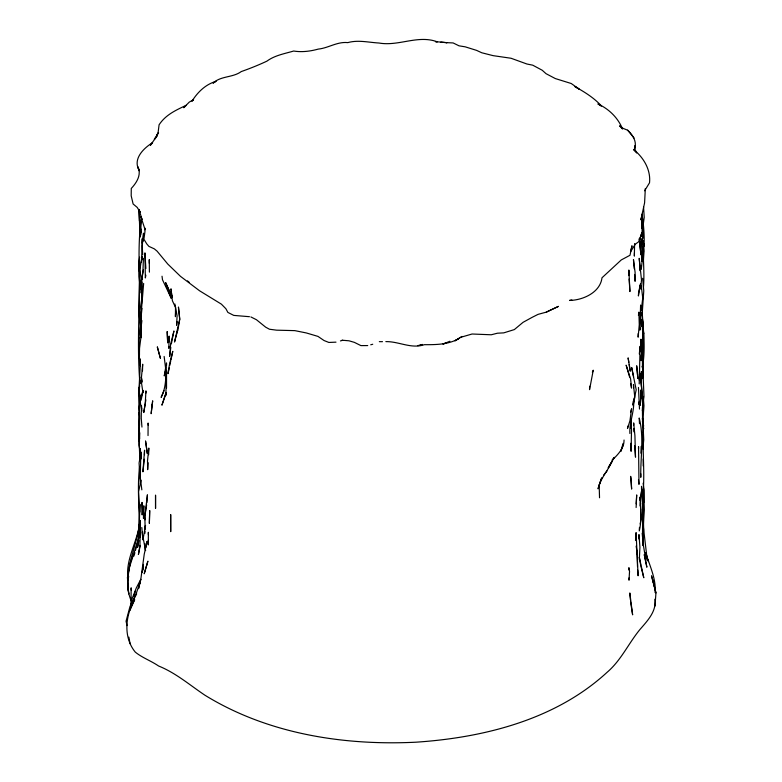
<?xml version="1.0" encoding="UTF-8"?>
<svg xmlns="http://www.w3.org/2000/svg" width="782" height="782" viewBox="0 0 782 782"><rect width="100%" height="100%" fill="white"/><g stroke="black" fill="none" stroke-linecap="round" stroke-linejoin="round"><path stroke-width="1.17" d="M140.369 533.011L140.408 520.45L139.929 545.562L138.404 554.516L140.261 545.416M141.503 278.197L141.493 281.803L139.949 269.311L141.943 256.555L141.425 262.224M638.953 539.033L638.962 534.575L639.92 547.204L639.314 559.716M140.144 359.055L140.369 366.025M140.408 402.759L138.854 391.391L140.232 366.191L139.392 357.257L139.538 348.264L141.161 335.625L141.083 314.129L143.653 283.426M148.326 540.342L148.316 544.937L148.355 532.307L148.345 534.605M148.033 435.574L148.111 423.033L148.199 425.252M630.8 428.409L630.927 418.556L631.514 429.836L631.094 451.312L630.879 443.257M641.514 489.698L641.523 486.326L642.951 498.955L642.462 536.628M145.931 393.121L145.941 390.883L145.237 403.532L143.751 412.525L145.882 399.846M138.981 209.537L140.076 237.063L140.389 234.786M643.039 366.582L642.726 378.068M131.063 598.162L131.571 602.619M131.141 590.117L131.161 587.82L131.034 600.459C120.614 574.966 136.909 548.378 139.646 522.904M140.095 460.256L140.134 456.796M638.171 333.611L638.132 337.189L639.265 324.755L638.874 312.116L638.435 315.449M641.289 306.886L641.25 310.503L642.736 297.971L641.22 285.371L641.406 288.753M141.806 527.527L142.93 539.912L142.216 532.024M643.439 287.287C644.769 271.677 642.56 256.193 643.42 240.69L642.599 254.111M645.326 188.501L644.593 202.88L640.878 219.801M141.161 335.625L141.268 320.825M642.804 334.158L642.882 328.538C644.182 341.49 642.139 354.324 642.481 367.208M140.594 326.074C138.131 338.107 137.994 350.522 140.125 362.613L139.88 359.261M139.577 417.94L139.059 439.816L139.91 460.549M643.332 237.865L643.234 222.89M641.25 378.674L641.445 386.787M138.6 350.092L138.844 337.521M589.608 386.249L589.55 389.661L593.255 370.209L592.375 372.232M634.427 252.684L634.358 256.095L634.593 243.583M139.392 357.257L139.47 353.66M166.537 388.097L166.527 370.248L165.852 395.399L166.165 393.532M629.881 433.492C629.246 422.515 634.251 412.241 633.694 401.225L633.107 404.705M643.742 502.699L644.026 490.001L643.136 483.198M141.933 282.087L141.61 303.543M643.293 346.524L643.596 333.934L642.217 312.409L642.051 315.957L643.772 290.865L642.618 278.294M144.445 454.704L144.562 450.197L142.91 471.839L144.338 459.21M143.282 241.1L143.497 233.202L142.226 245.822L142.695 254.795M148.639 454.743L148.824 448.037L147.515 460.764L147.661 469.669L148.16 462.748M639.451 374.949L640.077 346.318L639.305 354.05M638.503 448.907L638.562 446.63L638.982 484.351L638.493 479.786M139.704 512.2L139.929 504.331L139.108 529.492L140.291 537.459M639.197 383.913L639.559 371.323L639.402 380.355L639.285 378.068M142.49 370.922L142.686 364.217L141.151 380.511L142.989 392.877L143.096 390.482M643 363.493L642.403 376.074M142.099 243.143L142.256 238.647L141.601 260.25L141.943 256.555M569.589 300.454C582.805 300.2 600.175 292.634 602.003 277.776L621.26 259.947L629.999 255.264L631.973 245.773L630.615 251.677L635.365 244.131L639.119 241.462L641.983 232.352L640.096 237.865L642.276 234.747L641.582 217.181L640.937 219.468M640.409 380.081L640.654 373.21L642.169 398.449L641.631 395.008M129.92 610.439L134.68 599.696C125.296 615.414 123.097 637.35 135.296 652.129C142.334 657.838 151.102 660.858 158.59 666C175.706 672.862 189.762 685.042 204.894 695.198C267.532 733.799 343.366 745.754 415.946 742.196C484.068 737.641 555.621 719.665 607.057 672.334C620.967 660.507 628.396 643.654 639.715 629.774C647.007 621.231 656.763 611.544 654.876 599.247M642.481 419.611L642.765 421.86L642.892 418.292L642.97 422.896M143.429 258.334L142.95 270.943L141.679 279.995L141.904 297.922L139.939 310.562L141.337 323.064L140.584 332.076L141.112 337.687M139.607 412.642L139.343 425.408M175.559 313.191L175.422 316.681L175.52 307.434L172.402 300.757L170.965 288.822L172.05 297.346L165.647 282.625L170.662 293.749M641.611 326.348L641.875 319.515L642.882 335.683L641.142 360.717L641.172 354.862M643.205 433.287L643.508 425.437L642.491 418.595M139.675 261.96L138.991 312.419L141.112 336.495M139.049 412.534L139.597 438.858M640.047 321.979L640.595 305.039L640.849 317.707L639.891 330.131L639.872 327.726M641.455 265.831L641.299 269.243L642.257 260.298L641.24 238.764L640.878 244.316M641.651 261.276L641.856 256.721L642.257 260.298L641.68 255.694M636.118 507.518L636.695 494.928L636.147 503.833M141.151 218.97C138.893 236.379 138.795 253.622 139.294 271.168L139.577 267.747M140.672 328.225L140.789 325.908M140.701 326.123L140.584 332.076L141.112 327.482M655.062 592.531C656.342 578.7 649.519 565.611 645.717 552.62L646.822 556.501L643.205 525.563M143.331 568.817L143.468 566.569L142.207 572.356L143.487 564.35M140.907 456.17L141.112 452.778M639.314 529.756L639.471 527.351M643.195 465.955L643.224 458.966M140.799 400.511L141.19 394.861L139.049 407.569L139.538 416.425L138.961 428.976L139.44 441.576L139.577 432.583L139.03 445.222L141.19 457.646L140.232 448.673L141.151 458.926M146.879 502.66L147.417 494.801L144.826 516.472L145.178 529.16L145.491 525.484L143.223 538.28L145.569 550.606L145.159 547.84M641.641 228.178L642.257 219.068L642.804 235.226L642.071 244.18L641.836 239.605M633.019 404.411L633.254 401.068M139.577 279.77C139.274 314.159 137.094 348.772 139.89 383.053M144.924 533.344L145.09 531.095M145.335 527.723L145.491 525.484M643.303 261.814L644.045 251.403L643.439 247.972M640.468 401.909L641.367 389.436L640.047 405.487L641.455 393.053M642.403 402.554L642.569 400.296M654.993 606.079L655.942 592.912L651.523 575.826L654.905 588.563M635.512 540.382L636.089 532.581L638.112 575.777L637.721 570.039M642.765 421.86L643.977 405.76L643.244 396.396M642.423 377.178L643.263 359.857M141.395 217.044L140.565 235.177L141.073 231.726M640.888 453.189L641.162 446.356M139.753 380.248L139.323 391.762M139.567 467.137C136.303 493.823 141.581 520.841 137.544 547.439L138.893 540.548M641.797 371.802L641.592 374.05L641.914 371.763M640.077 505.954L641.739 489.923C638.826 503.628 642.794 517.401 639.236 530.968M130.633 605.884L131.083 601.387L136.351 587.829L140.809 579.306L144.25 554.145L147.094 541.359L146.136 547.136M643.166 445.593L643.742 439.836L643.205 428.419M128.199 589.96L128.365 583.802M643.195 491.634C644.857 469.542 642.042 447.46 643.508 425.437L643.215 427.705M140.164 383.053L140.398 380.785M643.185 449.239L643.166 434.411M142.08 276.369L141.679 279.995L143.468 269.585M642.374 410.726L643.136 403.903L641.191 382.212L642.716 369.808L642.315 366.191M643.146 528.026L644.358 509.766L643.547 488.222L642.912 507.889L642.393 503.315M141.366 325.185L141.894 320.591M139.528 527.733L137.632 543.852L138.913 536.755M642.393 510.099L643.097 504.351L643.654 529.453L642.833 542.004L643.136 545.68L642.413 533.011L642.833 542.004L645.873 560.235L644.827 555.582M612.883 459.503C618.259 454.156 624.144 448.164 624.056 440.022M139.597 257.17L138.688 263.984L138.961 276.603L140.408 289.272M140.701 232.508L141.171 229.097M643.263 224.268L644.212 217.328L643.557 206.966M643.127 254.042C645.121 241.296 644.006 228.227 642.237 215.519M627.858 426.131L627.496 428.526L629.94 420.814L631.592 408.751L630.595 412.104M139.587 386.298L138.561 393.151L139.587 425.271M140.105 382.867L140.447 380.58M170.818 347.384L169.645 356.494L170.613 344.315L173.936 330.962L171.356 343.845M146.625 504.937L144.826 516.472L145.071 519.844M142.001 308.362L141.151 316.358M177.162 321.685L176.595 325.283L177.094 315.801L174.894 303.983M642.325 367.139L643.058 362.662L641.797 351.186M642.481 405.878L643.987 396.728L642.638 363.464M140.858 452.807L139.079 463.081L140.379 483.696M178.14 328.489L179.743 319.222L178.462 307.218L179.743 319.222L174.533 342.027L177.846 329.623M139.558 523.862C137.124 542.141 125.746 559.003 127.818 577.81M141.513 398.419L142.744 391.567M145.872 275.176L145.354 277.942L144.934 252.879L145.863 268.519M633.782 400.804L634.3 398.038M169.225 346.377L168.834 348.381L169.098 336.055L169.303 341.881M128.053 574.682L130.604 561.789L132.705 556.07M642.481 367.081C645.258 351.274 644.045 334.696 642.403 318.773M640.145 523.999L641.963 515.064L641.26 518.662L639.93 497.059L639.989 500.392M633.068 405.77L634.808 397.422L633.459 384.529L633.576 387.794M169.283 367.765L168.032 373.669L169.401 364.852L172.783 351.313L171.023 359.515M169.782 365.409L170.779 360.688M633.84 400.648L636.206 389.778L631.661 367.491L633.547 376.728M141.112 480.246L138.551 491.77L139.567 512.181M128.698 576.549L127.622 581.202L128.678 593.949L127.476 577.272L127.622 581.202L129.079 568.436L138.111 540.167L135.472 550.411M142.881 390.433L140.193 401.968L141.953 411.107M165.344 371.401L164.259 375.917L165.579 368.068L164.132 356.436M138.522 588.621L140.809 579.306L138.58 588.387M634.505 147.857L635.072 145.677L635.033 149.411L636.636 152.979L633.508 149.479C643.518 157.358 650.937 169.743 649.519 182.802L644.632 190.798M176.967 332.839L177.846 329.584M612.208 459.855L614.408 457.343L608.201 467.822L612.326 460.774C608.21 470.481 600.361 478.31 598.064 488.818L601.69 477.87L599.52 483.794M623.088 443.414L620.83 451.331L623.567 443.814M133.927 556.031L134.885 552.688M166.136 392.711L161.923 405.193L166.087 392.799M133.751 596.451L135.618 590.635M634.417 148.942C637.398 141.825 632.697 134.934 627.653 130.203L623.039 128.346L619.598 125.834L622.531 128.991C618.044 117.857 608.983 108.991 597.907 103.898L601.221 106.049M140.066 582.277L136.117 593.851L129.998 606.5L126.058 621.201L127.026 625.61M164.015 390.619L161.131 397.354C166.771 386.601 165.589 374.48 166.498 362.916L166.595 365.243M131.259 604.144L136.664 593.851M150.398 145.09L156.987 136.176L154.308 139.323L158.55 132.666L156.478 135.941L158.12 132.461L159.088 124.788C165.706 114.759 175.735 110.262 186.184 105.316L183.721 107.721L189.234 102.139L193.565 99.666L191.971 101.201C197.641 92.188 205.529 84.388 216.096 81.328L213.183 83.048M603.479 475.348L607.008 470.999M150.486 145.208L152.607 142.705C143.409 148.257 132.246 159.372 139.421 170.73L137.73 166.713C141.894 174.601 136.596 182.763 131.278 188.442L131.19 195.813L133.116 203.985L137.231 207.425L140.232 212.43M640.575 236.184L642.276 234.747M213.222 82.97C221.023 75.746 232.792 77.77 241.267 71.573C249.986 68.493 258.49 65.092 266.897 61.152C274.707 55.366 284.492 53.723 293.67 51.035C301.823 52.365 310.258 51.309 318.166 49.119C328.274 48.113 337.355 41.446 347.775 42.619C358.088 39.716 368.557 42.433 378.918 43.01C398.761 46.568 417.901 34.555 437.314 41.837L435.398 41.612L447.03 42.697L440.853 42.13M458.721 338.635C448.477 344.618 435.926 344.745 424.382 344.686C411.215 349.183 398.918 341.353 385.849 341.617M459.836 337.804L454.928 340.854L462.054 336.436M546.325 312.126L558.368 306.417L546.325 312.126L538.055 314.364L532.259 317.277L523.05 322.331L514.351 329.584L503.755 332.868L497.42 333.21L491.262 334.774L472.074 334.012L460.588 337.345M449.904 341.245L442.964 344.109L446.327 342.702M340.434 340.923L342.653 340.297M370.727 344.784L372.731 344.256M417.764 345.673L421.967 344.579M420.188 345.038L422.534 344.432M569.579 300.396L571.828 299.946M335.986 342.154L328.851 342.448L324.022 340.522L317.971 336.397L306.319 332.946L294.814 330.63L276.593 330.17L269.458 329.232L265.645 327.159L256.437 319.721L250.875 316.935M367.716 345.576L360.903 345.605L354.334 342.35L348.968 340.796L342.027 340.209M379.338 341.656L382.486 341.675M446.424 42.639L453.13 42.942L459.024 45.825L465.173 46.822L476.561 50.371L481.79 52.775L493.119 55.649L511.057 58.259L526.912 64.007L532.738 65.18L542.258 70.272L546.022 73.674L555.318 78.562L571.231 83.508L579.032 89.031L575.014 86.636C584.398 91.944 593.909 97.721 601.211 105.746M249.448 316.7L233.769 315.4L227.875 312.419L225.89 308.734L221.404 304.159L199.576 290.787L180.505 276.369L167.768 264.052L157.055 251.13L154.318 248.862L148.883 246.369L146.781 243.916L143.917 239.214L144.973 231.452L144.602 227.777L145.129 229.722M187.455 280.885L189.234 282.341M634.075 138.003L627.653 130.203M171.19 294.785L172.245 296.857M140.203 212.264L139.206 210.045L141.992 219.351M140.78 216.565L142.05 219.478M165.901 285.098L166.879 287.317M646.196 555.953L648.444 561.623M167.358 288.431L171.317 298.431L162.49 279.76L162.021 276.212M647.037 557.762L648.092 560.655M145.071 229.615L141.034 217.161M640.947 566.334L643.782 577.761L639.314 557.302L640.663 565.2M652.735 579.638L655.942 592.912M139.509 391.127L138.844 387.725L139.861 396.738M128.854 637.115L130.086 643.733M643.83 243.769L644.241 246.047L643.918 243.74M629.608 377.041L626.138 365.165L630.615 378.957L631.524 388.087L630.761 383.669M628.826 362.31L628.093 357.873L630.282 371.196L629.187 364.529M639.305 238.94L640.947 254.864L639.207 238.823M630.595 602.013L632.628 614.838L629.813 592.952L630.4 599.755M640.917 390.404L641.269 392.701M636.147 546.129L637.408 554.213L637.105 550.557L637.496 566.598M642.413 420.99L643.615 429.025L642.56 419.993L642.403 407.461M142.001 381.372L141.337 376.856L141.992 382.388M638.532 402.104L638.855 404.421M639.823 267.356L640.282 271.002L639.207 258.334L641.504 280.015L640.605 288.929L640.302 285.498M141.865 408.908L141.425 405.526L141.239 418.096L141.953 427.07M141.845 489.855L140.242 477.284L140.858 452.26L141.171 457.851M642.481 321.412L642.784 324.823L642.452 318.997M643.185 329.378L643.596 333.934L643.156 328.186M634.231 268.725L633.459 259.634L635.111 272.449L635.082 281.325L634.622 274.453M642.384 418.077L642.863 423.824M634.583 445.672L635.512 457.177L634.925 435.682L633.664 422.915L633.733 425.154M641.856 312.663L642.032 314.96M643.224 500.47L643.4 502.738M128.238 583.695L128.483 587.223M140.946 454.107L141.112 456.463M629.109 278.978L629.94 291.569L628.855 270.005L629.011 275.616M641.631 312.839L641.768 315.126M140.379 284.716L140.125 280.142L140.134 292.83M639.5 423.678L639.197 417.999C644.221 437.461 640.35 457.529 640.781 477.303L640.771 473.755M638.464 387.432L639.49 409.064M641.973 214.209L642.051 216.497M139.03 209.41L139.431 220.935M139.401 389.622L139.46 391.919M633.821 428.507L633.919 431.869M599.168 484.781L599.53 497.782M139.998 227.406L140.193 236.623M144.973 543.529L145.022 546.921M149.401 272.136L149.274 259.634L149.303 263.299M628.923 569.941L628.904 567.664L629.539 571.466L629.011 580.205L628.992 577.927M143.624 509.463L143.497 518.446L143.82 505.788L143.624 509.463M149.704 510.646L149.362 523.305L149.704 510.646M641.269 342.77L640.976 351.744L640.976 339.183L641.269 342.77M155.54 495.28L155.54 508.29L155.54 495.28M638.611 292.302L638.395 295.967L640.556 283.719L638.611 292.302M142.422 511.389L142.148 514.947L142.021 502.376L142.422 511.389M170.681 514.673L170.701 531.574L170.681 514.673M152.187 404.646L151.131 413.707L152.676 400.814L152.187 404.646M146.654 565.23L144.22 573.783L147.906 561.173L146.654 565.23M160.369 358.195L157.348 347.022L160.369 358.195M646.841 567.018L644.29 554.721L646.841 567.018M147.319 453.492L145.569 441.146L147.319 453.492M631.182 480.138L630.644 476.346L631.631 489.082L631.182 480.138M637.086 369.534L636.675 365.771L637.858 378.478L637.086 369.534M167.671 342.721L167.182 331.695L167.671 342.721"/></g></svg>
